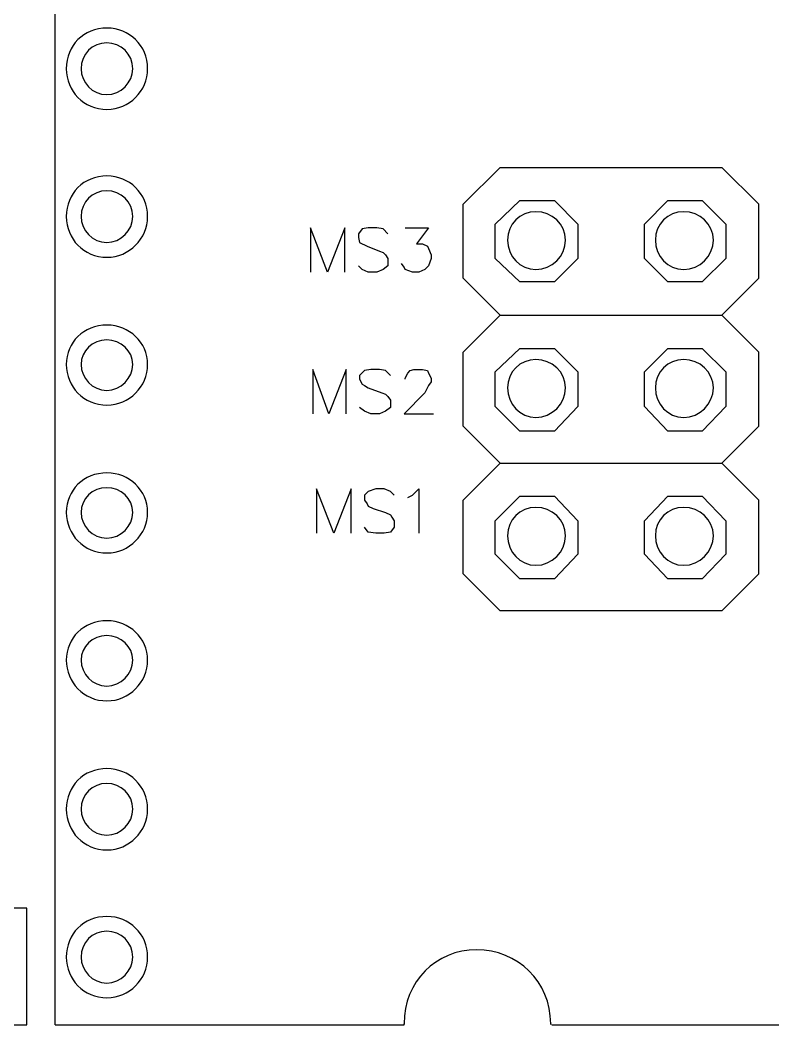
# Model space of a CAD drawing. Extents: x 236 to 550, y 195 to 401.
# Drawn here: x 482.1 to 518.75, y 314.84 to 363.77 of the extents above; entities that cross this region are included whole.
import ezdxf

# ---------------------------------------------------------------- set-up
doc = ezdxf.new("R2010")
doc.units = 0
doc.layers.add('x3v1_1_wiring_diagram', color=7, linetype='CONTINUOUS')

msp = doc.modelspace()

# ---------------------------------------------------------------- linework, layer by layer
at = {"layer": 'x3v1_1_wiring_diagram', "color": 7}
for points in [[(483.8077, 314.8367), (483.8077, 371.8366)], [(488.3077, 361.3966), (488.3077, 361.3966), (488.3077, 361.3966)], [(488.3077, 361.3966), (488.3077, 361.3966), (488.3077, 361.3966)], [(505.4675, 349.3967), (503.6675, 351.1967), (503.6675, 354.7967), (505.4675, 356.5967), (516.2675, 356.5967)], [(518.0675, 354.7967), (516.2675, 356.5967)], [(508.1077, 354.9767), (509.2475, 353.8366), (509.2475, 352.1568), (508.1077, 351.0167), (506.4276, 351.0167), (505.2277, 352.1568), (505.2277, 353.8366), (506.4276, 354.9767), (508.1077, 354.9767), (508.1077, 354.9767)], [(508.1077, 354.9767), (509.2475, 353.8366), (509.2475, 352.1568), (508.1077, 351.0167), (506.4276, 351.0167), (505.2277, 352.1568), (505.2277, 353.8366), (506.4276, 354.9767), (508.1077, 354.9767), (508.1077, 354.9767)], [(515.3077, 354.9767), (516.4475, 353.8366), (516.4475, 352.1568), (515.3077, 351.0167), (513.6276, 351.0167), (512.4875, 352.1568), (512.4875, 353.8366), (513.6276, 354.9767), (515.3077, 354.9767), (515.3077, 354.9767)], [(515.3077, 354.9767), (516.4475, 353.8366), (516.4475, 352.1568), (515.3077, 351.0167), (513.6276, 351.0167), (512.4875, 352.1568), (512.4875, 353.8366), (513.6276, 354.9767), (515.3077, 354.9767), (515.3077, 354.9767)], [(518.0675, 351.1967), (518.0675, 354.7967)], [(488.3077, 354.1966), (488.3077, 354.1966), (488.3077, 354.1966)], [(488.3077, 354.1966), (488.3077, 354.1966), (488.3077, 354.1966)], [(497.9075, 351.4966), (497.9075, 353.6566), (497.0676, 351.4966), (496.2277, 353.6566), (496.2277, 351.4966)], [(500.0077, 353.3567), (499.7676, 353.5968), (499.4677, 353.6566), (499.0476, 353.6566), (498.7477, 353.5968), (498.5677, 353.3567), (498.5677, 353.1767), (498.6275, 352.9366), (498.9875, 352.7566), (499.5876, 352.5168), (499.7676, 352.4567), (499.8875, 352.3368), (500.0077, 352.1568), (500.0077, 351.7968), (499.7676, 351.6168), (499.4677, 351.4966), (499.0476, 351.4966), (498.7477, 351.6168), (498.5677, 351.7968)], [(500.8476, 353.6566), (501.9877, 353.6566), (501.3876, 352.8768), (501.6875, 352.8768), (501.9276, 352.7566), (501.9877, 352.6367), (502.1076, 352.3368), (502.1076, 352.1568), (501.9877, 351.7968), (501.8077, 351.6168), (501.5075, 351.4966), (501.2076, 351.4966), (500.8476, 351.6168), (500.7875, 351.7367), (500.6676, 351.9167)], [(516.2675, 349.3967), (518.0675, 351.1967)], [(516.2675, 334.9967), (505.4675, 334.9967), (503.6675, 336.7967), (503.6675, 340.3967), (505.4675, 342.1967), (503.6675, 343.9967), (503.6675, 347.5967), (505.4675, 349.3967)], [(505.4675, 349.3967), (516.2675, 349.3967)], [(518.0675, 347.5967), (516.2675, 349.3967)], [(508.1077, 347.7767), (509.2475, 346.6366), (509.2475, 344.9568), (508.1077, 343.7566), (506.4276, 343.7566), (505.2277, 344.9568), (505.2277, 346.6366), (506.4276, 347.7767), (508.1077, 347.7767), (508.1077, 347.7767)], [(508.1077, 347.7767), (509.2475, 346.6366), (509.2475, 344.9568), (508.1077, 343.7566), (506.4276, 343.7566), (505.2277, 344.9568), (505.2277, 346.6366), (506.4276, 347.7767), (508.1077, 347.7767), (508.1077, 347.7767)], [(515.3077, 347.7767), (516.4475, 346.6366), (516.4475, 344.9568), (515.3077, 343.7566), (513.6276, 343.7566), (512.4875, 344.9568), (512.4875, 346.6366), (513.6276, 347.7767), (515.3077, 347.7767), (515.3077, 347.7767)], [(515.3077, 347.7767), (516.4475, 346.6366), (516.4475, 344.9568), (515.3077, 343.7566), (513.6276, 343.7566), (512.4875, 344.9568), (512.4875, 346.6366), (513.6276, 347.7767), (515.3077, 347.7767), (515.3077, 347.7767)], [(518.0675, 343.9967), (518.0675, 347.5967)], [(488.3077, 346.9966), (488.3077, 346.9966), (488.3077, 346.9966)], [(488.3077, 346.9966), (488.3077, 346.9966), (488.3077, 346.9966)], [(497.9676, 344.5968), (497.9676, 346.7568), (497.1277, 344.5968), (496.3476, 346.7568), (496.3476, 344.5968)], [(500.1276, 346.4566), (499.8875, 346.6967), (499.5876, 346.7568), (499.1675, 346.7568), (498.8676, 346.6967), (498.6275, 346.4566), (498.6275, 346.2766), (498.7477, 346.0368), (498.8676, 345.9767), (499.0476, 345.8568), (499.7075, 345.6167), (499.8875, 345.5566), (500.0077, 345.4367), (500.1276, 345.2567), (500.1276, 344.8967), (499.8875, 344.7167), (499.5876, 344.5968), (499.1675, 344.5968), (498.8676, 344.7167), (498.6275, 344.8967)], [(500.8476, 346.2766), (500.8476, 346.3367), (500.9675, 346.5768), (501.0877, 346.6967), (501.2677, 346.7568), (501.6875, 346.7568), (501.9276, 346.6967), (501.9877, 346.5768), (502.1076, 346.3367), (502.1076, 346.1567), (501.9877, 345.9767), (501.8077, 345.6167), (500.7875, 344.5968), (502.2275, 344.5968)], [(518.0675, 340.3967), (516.2675, 342.1967), (518.0675, 343.9967)], [(505.4675, 342.1967), (516.2675, 342.1967)], [(498.2077, 338.7767), (498.2077, 340.9367), (497.3675, 338.7767), (496.5276, 340.9367), (496.5276, 338.7767)], [(500.3076, 340.6368), (500.1276, 340.8168), (499.8277, 340.9367), (499.4076, 340.9367), (499.0476, 340.8168), (498.8676, 340.6368), (498.8676, 340.3967), (498.9875, 340.2167), (499.0476, 340.0968), (499.2877, 339.9766), (499.8875, 339.7966), (500.1276, 339.6767), (500.1877, 339.5568), (500.3076, 339.3768), (500.3076, 339.0766), (500.1276, 338.8368), (499.8277, 338.7767), (499.4076, 338.7767), (499.0476, 338.8368), (498.8676, 339.0766)], [(500.9675, 340.5166), (501.2076, 340.6368), (501.5075, 340.9367), (501.5075, 338.7767)], [(508.1077, 340.5767), (509.2475, 339.3768), (509.2475, 337.7568), (508.1077, 336.5566), (506.4276, 336.5566), (505.2277, 337.7568), (505.2277, 339.3768), (506.4276, 340.5767), (508.1077, 340.5767), (508.1077, 340.5767)], [(508.1077, 340.5767), (509.2475, 339.3768), (509.2475, 337.7568), (508.1077, 336.5566), (506.4276, 336.5566), (505.2277, 337.7568), (505.2277, 339.3768), (506.4276, 340.5767), (508.1077, 340.5767), (508.1077, 340.5767)], [(515.3077, 340.5767), (516.4475, 339.3768), (516.4475, 337.7568), (515.3077, 336.5566), (513.6276, 336.5566), (512.4875, 337.7568), (512.4875, 339.3768), (513.6276, 340.5767), (515.3077, 340.5767), (515.3077, 340.5767)], [(515.3077, 340.5767), (516.4475, 339.3768), (516.4475, 337.7568), (515.3077, 336.5566), (513.6276, 336.5566), (512.4875, 337.7568), (512.4875, 339.3768), (513.6276, 340.5767), (515.3077, 340.5767), (515.3077, 340.5767)], [(518.0675, 336.7967), (518.0675, 340.3967)], [(488.3077, 339.7966), (488.3077, 339.7966), (488.3077, 339.7966)], [(488.3077, 339.7966), (488.3077, 339.7966), (488.3077, 339.7966)], [(516.2675, 334.9967), (518.0675, 336.7967)], [(488.3077, 332.5966), (488.3077, 332.5966), (488.3077, 332.5966)], [(488.3077, 332.5966), (488.3077, 332.5966), (488.3077, 332.5966)], [(488.3077, 325.3368), (488.3077, 325.3368), (488.3077, 325.3368)], [(488.3077, 325.3368), (488.3077, 325.3368), (488.3077, 325.3368)], [(480.71, 314.8367), (482.4227, 314.8367), (482.4227, 320.5273), (480.71, 320.5273), (480.71, 314.8367), (480.71, 314.8367)], [(488.3077, 318.1368), (488.3077, 318.1368), (488.3077, 318.1368)], [(488.3077, 318.1368), (488.3077, 318.1368), (488.3077, 318.1368)], [(483.8077, 314.8367), (500.7875, 314.8367)], [(507.9875, 314.8367), (524.9075, 314.8367)]]:
    msp.add_lwpolyline(points, dxfattribs=at)
at = {"layer": 'x3v1_1_wiring_diagram', "color": 1}
for points in [[(487.5877, 361.3966), (487.5877, 361.3966)], [(487.5877, 361.3966), (487.5877, 361.3966)], [(487.5877, 354.1966), (487.5877, 354.1966)], [(487.5877, 354.1966), (487.5877, 354.1966)], [(508.6477, 353.0568), (508.6477, 353.0568)], [(508.6477, 353.0568), (508.6477, 353.0568)], [(515.8477, 353.0568), (515.8477, 353.0568)], [(515.8477, 353.0568), (515.8477, 353.0568)], [(487.5877, 346.9966), (487.5877, 346.9966)], [(487.5877, 346.9966), (487.5877, 346.9966)], [(508.6477, 345.8568), (508.6477, 345.8568)], [(508.6477, 345.8568), (508.6477, 345.8568)], [(515.8477, 345.8568), (515.8477, 345.8568)], [(515.8477, 345.8568), (515.8477, 345.8568)], [(487.5877, 339.7966), (487.5877, 339.7966)], [(487.5877, 339.7966), (487.5877, 339.7966)], [(508.6477, 338.6568), (508.6477, 338.6568)], [(508.6477, 338.6568), (508.6477, 338.6568)], [(515.8477, 338.6568), (515.8477, 338.6568)], [(515.8477, 338.6568), (515.8477, 338.6568)], [(487.5877, 332.5966), (487.5877, 332.5966)], [(487.5877, 332.5966), (487.5877, 332.5966)], [(487.5877, 325.3368), (487.5877, 325.3368)], [(487.5877, 325.3368), (487.5877, 325.3368)], [(487.5877, 318.1368), (487.5877, 318.1368)], [(487.5877, 318.1368), (487.5877, 318.1368)]]:
    msp.add_lwpolyline(points, dxfattribs=at)
at = {"layer": 'x3v1_1_wiring_diagram', "color": 7}
for points in [[(486.3277, 363.3766), (485.1876, 363.3766), (484.3477, 362.5367), (484.3477, 361.3966)], [(486.3277, 363.3766), (485.1876, 363.3766), (484.3477, 362.5367), (484.3477, 361.3966)], [(486.3277, 363.3766), (485.1876, 363.3766), (484.3477, 362.5367), (484.3477, 361.3966)], [(486.3277, 363.3766), (485.1876, 363.3766), (484.3477, 362.5367), (484.3477, 361.3966)], [(488.3077, 361.3966), (488.3077, 362.5367), (487.4077, 363.3766), (486.3277, 363.3766)], [(488.3077, 361.3966), (488.3077, 362.5367), (487.4077, 363.3766), (486.3277, 363.3766)], [(488.3077, 361.3966), (488.3077, 362.5367), (487.4077, 363.3766), (486.3277, 363.3766)], [(488.3077, 361.3966), (488.3077, 362.5367), (487.4077, 363.3766), (486.3277, 363.3766)], [(484.3477, 361.3966), (484.3477, 360.3166), (485.1876, 359.4166), (486.3277, 359.4166)], [(484.3477, 361.3966), (484.3477, 360.3166), (485.1876, 359.4166), (486.3277, 359.4166)], [(484.3477, 361.3966), (484.3477, 360.3166), (485.1876, 359.4166), (486.3277, 359.4166)], [(484.3477, 361.3966), (484.3477, 360.3166), (485.1876, 359.4166), (486.3277, 359.4166)], [(486.3277, 359.4166), (487.4077, 359.4166), (488.3077, 360.3166), (488.3077, 361.3966)], [(486.3277, 359.4166), (487.4077, 359.4166), (488.3077, 360.3166), (488.3077, 361.3966)], [(486.3277, 359.4166), (487.4077, 359.4166), (488.3077, 360.3166), (488.3077, 361.3966)], [(486.3277, 359.4166), (487.4077, 359.4166), (488.3077, 360.3166), (488.3077, 361.3966)], [(486.3277, 356.1766), (485.1876, 356.1766), (484.3477, 355.3367), (484.3477, 354.1966)], [(486.3277, 356.1766), (485.1876, 356.1766), (484.3477, 355.3367), (484.3477, 354.1966)], [(486.3277, 356.1766), (485.1876, 356.1766), (484.3477, 355.3367), (484.3477, 354.1966)], [(486.3277, 356.1766), (485.1876, 356.1766), (484.3477, 355.3367), (484.3477, 354.1966)], [(488.3077, 354.1966), (488.3077, 355.3367), (487.4077, 356.1766), (486.3277, 356.1766)], [(488.3077, 354.1966), (488.3077, 355.3367), (487.4077, 356.1766), (486.3277, 356.1766)], [(488.3077, 354.1966), (488.3077, 355.3367), (487.4077, 356.1766), (486.3277, 356.1766)], [(488.3077, 354.1966), (488.3077, 355.3367), (487.4077, 356.1766), (486.3277, 356.1766)], [(484.3477, 354.1966), (484.3477, 353.1166), (485.1876, 352.2166), (486.3277, 352.2166)], [(484.3477, 354.1966), (484.3477, 353.1166), (485.1876, 352.2166), (486.3277, 352.2166)], [(484.3477, 354.1966), (484.3477, 353.1166), (485.1876, 352.2166), (486.3277, 352.2166)], [(484.3477, 354.1966), (484.3477, 353.1166), (485.1876, 352.2166), (486.3277, 352.2166)], [(486.3277, 352.2166), (487.4077, 352.2166), (488.3077, 353.1166), (488.3077, 354.1966)], [(486.3277, 352.2166), (487.4077, 352.2166), (488.3077, 353.1166), (488.3077, 354.1966)], [(486.3277, 352.2166), (487.4077, 352.2166), (488.3077, 353.1166), (488.3077, 354.1966)], [(486.3277, 352.2166), (487.4077, 352.2166), (488.3077, 353.1166), (488.3077, 354.1966)], [(486.3277, 348.9168), (485.1876, 348.9168), (484.3477, 348.0766), (484.3477, 346.9966)], [(486.3277, 348.9168), (485.1876, 348.9168), (484.3477, 348.0766), (484.3477, 346.9966)], [(486.3277, 348.9168), (485.1876, 348.9168), (484.3477, 348.0766), (484.3477, 346.9966)], [(486.3277, 348.9168), (485.1876, 348.9168), (484.3477, 348.0766), (484.3477, 346.9966)], [(488.3077, 346.9966), (488.3077, 348.0766), (487.4077, 348.9168), (486.3277, 348.9168)], [(488.3077, 346.9966), (488.3077, 348.0766), (487.4077, 348.9168), (486.3277, 348.9168)], [(488.3077, 346.9966), (488.3077, 348.0766), (487.4077, 348.9168), (486.3277, 348.9168)], [(488.3077, 346.9966), (488.3077, 348.0766), (487.4077, 348.9168), (486.3277, 348.9168)], [(484.3477, 346.9966), (484.3477, 345.9166), (485.1876, 345.0166), (486.3277, 345.0166)], [(484.3477, 346.9966), (484.3477, 345.9166), (485.1876, 345.0166), (486.3277, 345.0166)], [(484.3477, 346.9966), (484.3477, 345.9166), (485.1876, 345.0166), (486.3277, 345.0166)], [(484.3477, 346.9966), (484.3477, 345.9166), (485.1876, 345.0166), (486.3277, 345.0166)], [(486.3277, 345.0166), (487.4077, 345.0166), (488.3077, 345.9166), (488.3077, 346.9966)], [(486.3277, 345.0166), (487.4077, 345.0166), (488.3077, 345.9166), (488.3077, 346.9966)], [(486.3277, 345.0166), (487.4077, 345.0166), (488.3077, 345.9166), (488.3077, 346.9966)], [(486.3277, 345.0166), (487.4077, 345.0166), (488.3077, 345.9166), (488.3077, 346.9966)], [(486.3277, 341.7168), (485.1876, 341.7168), (484.3477, 340.8766), (484.3477, 339.7966)], [(486.3277, 341.7168), (485.1876, 341.7168), (484.3477, 340.8766), (484.3477, 339.7966)], [(486.3277, 341.7168), (485.1876, 341.7168), (484.3477, 340.8766), (484.3477, 339.7966)], [(486.3277, 341.7168), (485.1876, 341.7168), (484.3477, 340.8766), (484.3477, 339.7966)], [(488.3077, 339.7966), (488.3077, 340.8766), (487.4077, 341.7168), (486.3277, 341.7168)], [(488.3077, 339.7966), (488.3077, 340.8766), (487.4077, 341.7168), (486.3277, 341.7168)], [(488.3077, 339.7966), (488.3077, 340.8766), (487.4077, 341.7168), (486.3277, 341.7168)], [(488.3077, 339.7966), (488.3077, 340.8766), (487.4077, 341.7168), (486.3277, 341.7168)], [(484.3477, 339.7966), (484.3477, 338.7166), (485.1876, 337.8166), (486.3277, 337.8166)], [(484.3477, 339.7966), (484.3477, 338.7166), (485.1876, 337.8166), (486.3277, 337.8166)], [(484.3477, 339.7966), (484.3477, 338.7166), (485.1876, 337.8166), (486.3277, 337.8166)], [(484.3477, 339.7966), (484.3477, 338.7166), (485.1876, 337.8166), (486.3277, 337.8166)], [(486.3277, 337.8166), (487.4077, 337.8166), (488.3077, 338.7166), (488.3077, 339.7966)], [(486.3277, 337.8166), (487.4077, 337.8166), (488.3077, 338.7166), (488.3077, 339.7966)], [(486.3277, 337.8166), (487.4077, 337.8166), (488.3077, 338.7166), (488.3077, 339.7966)], [(486.3277, 337.8166), (487.4077, 337.8166), (488.3077, 338.7166), (488.3077, 339.7966)], [(486.3277, 334.5168), (485.1876, 334.5168), (484.3477, 333.6766), (484.3477, 332.5966)], [(486.3277, 334.5168), (485.1876, 334.5168), (484.3477, 333.6766), (484.3477, 332.5966)], [(486.3277, 334.5168), (485.1876, 334.5168), (484.3477, 333.6766), (484.3477, 332.5966)], [(486.3277, 334.5168), (485.1876, 334.5168), (484.3477, 333.6766), (484.3477, 332.5966)], [(488.3077, 332.5966), (488.3077, 333.6766), (487.4077, 334.5168), (486.3277, 334.5168)], [(488.3077, 332.5966), (488.3077, 333.6766), (487.4077, 334.5168), (486.3277, 334.5168)], [(488.3077, 332.5966), (488.3077, 333.6766), (487.4077, 334.5168), (486.3277, 334.5168)], [(488.3077, 332.5966), (488.3077, 333.6766), (487.4077, 334.5168), (486.3277, 334.5168)], [(484.3477, 332.5966), (484.3477, 331.5166), (485.1876, 330.6166), (486.3277, 330.6166)], [(484.3477, 332.5966), (484.3477, 331.5166), (485.1876, 330.6166), (486.3277, 330.6166)], [(484.3477, 332.5966), (484.3477, 331.5166), (485.1876, 330.6166), (486.3277, 330.6166)], [(484.3477, 332.5966), (484.3477, 331.5166), (485.1876, 330.6166), (486.3277, 330.6166)], [(486.3277, 330.6166), (487.4077, 330.6166), (488.3077, 331.5166), (488.3077, 332.5966)], [(486.3277, 330.6166), (487.4077, 330.6166), (488.3077, 331.5166), (488.3077, 332.5966)], [(486.3277, 330.6166), (487.4077, 330.6166), (488.3077, 331.5166), (488.3077, 332.5966)], [(486.3277, 330.6166), (487.4077, 330.6166), (488.3077, 331.5166), (488.3077, 332.5966)], [(486.3277, 327.3168), (485.1876, 327.3168), (484.3477, 326.4766), (484.3477, 325.3368)], [(486.3277, 327.3168), (485.1876, 327.3168), (484.3477, 326.4766), (484.3477, 325.3368)], [(486.3277, 327.3168), (485.1876, 327.3168), (484.3477, 326.4766), (484.3477, 325.3368)], [(486.3277, 327.3168), (485.1876, 327.3168), (484.3477, 326.4766), (484.3477, 325.3368)], [(488.3077, 325.3368), (488.3077, 326.4766), (487.4077, 327.3168), (486.3277, 327.3168)], [(488.3077, 325.3368), (488.3077, 326.4766), (487.4077, 327.3168), (486.3277, 327.3168)], [(488.3077, 325.3368), (488.3077, 326.4766), (487.4077, 327.3168), (486.3277, 327.3168)], [(488.3077, 325.3368), (488.3077, 326.4766), (487.4077, 327.3168), (486.3277, 327.3168)], [(484.3477, 325.3368), (484.3477, 324.2568), (485.1876, 323.3568), (486.3277, 323.3568)], [(484.3477, 325.3368), (484.3477, 324.2568), (485.1876, 323.3568), (486.3277, 323.3568)], [(484.3477, 325.3368), (484.3477, 324.2568), (485.1876, 323.3568), (486.3277, 323.3568)], [(484.3477, 325.3368), (484.3477, 324.2568), (485.1876, 323.3568), (486.3277, 323.3568)], [(486.3277, 323.3568), (487.4077, 323.3568), (488.3077, 324.2568), (488.3077, 325.3368)], [(486.3277, 323.3568), (487.4077, 323.3568), (488.3077, 324.2568), (488.3077, 325.3368)], [(486.3277, 323.3568), (487.4077, 323.3568), (488.3077, 324.2568), (488.3077, 325.3368)], [(486.3277, 323.3568), (487.4077, 323.3568), (488.3077, 324.2568), (488.3077, 325.3368)], [(486.3277, 320.1168), (485.1876, 320.1168), (484.3477, 319.2766), (484.3477, 318.1368)], [(486.3277, 320.1168), (485.1876, 320.1168), (484.3477, 319.2766), (484.3477, 318.1368)], [(486.3277, 320.1168), (485.1876, 320.1168), (484.3477, 319.2766), (484.3477, 318.1368)], [(486.3277, 320.1168), (485.1876, 320.1168), (484.3477, 319.2766), (484.3477, 318.1368)], [(488.3077, 318.1368), (488.3077, 319.2766), (487.4077, 320.1168), (486.3277, 320.1168)], [(488.3077, 318.1368), (488.3077, 319.2766), (487.4077, 320.1168), (486.3277, 320.1168)], [(488.3077, 318.1368), (488.3077, 319.2766), (487.4077, 320.1168), (486.3277, 320.1168)], [(488.3077, 318.1368), (488.3077, 319.2766), (487.4077, 320.1168), (486.3277, 320.1168)], [(484.3477, 318.1368), (484.3477, 317.0568), (485.1876, 316.1568), (486.3277, 316.1568)], [(484.3477, 318.1368), (484.3477, 317.0568), (485.1876, 316.1568), (486.3277, 316.1568)], [(484.3477, 318.1368), (484.3477, 317.0568), (485.1876, 316.1568), (486.3277, 316.1568)], [(484.3477, 318.1368), (484.3477, 317.0568), (485.1876, 316.1568), (486.3277, 316.1568)], [(486.3277, 316.1568), (487.4077, 316.1568), (488.3077, 317.0568), (488.3077, 318.1368)], [(486.3277, 316.1568), (487.4077, 316.1568), (488.3077, 317.0568), (488.3077, 318.1368)], [(486.3277, 316.1568), (487.4077, 316.1568), (488.3077, 317.0568), (488.3077, 318.1368)], [(486.3277, 316.1568), (487.4077, 316.1568), (488.3077, 317.0568), (488.3077, 318.1368)], [(504.3277, 318.4968), (502.3477, 318.4968), (500.7875, 316.9366), (500.7875, 314.8968)], [(507.9277, 314.8968), (507.9277, 316.9366), (506.3077, 318.4968), (504.3277, 318.4968)], [(500.7875, 314.8968), (500.7875, 314.8367), (500.7875, 314.8367), (500.7875, 314.8968)], [(507.9277, 314.8968), (507.9277, 314.8367), (507.9277, 314.8367), (507.9277, 314.8968)]]:
    msp.add_open_spline(points, degree=3, dxfattribs=at)
at = {"layer": 'x3v1_1_wiring_diagram', "color": 1}
for points in [[(486.3277, 362.6566), (485.6077, 362.6566), (485.0677, 362.1166), (485.0677, 361.3966)], [(486.3277, 362.6566), (485.6077, 362.6566), (485.0677, 362.1166), (485.0677, 361.3966)], [(487.5877, 361.3966), (487.5877, 362.1166), (486.9876, 362.6566), (486.3277, 362.6566)], [(487.5877, 361.3966), (487.5877, 362.1166), (486.9876, 362.6566), (486.3277, 362.6566)], [(485.0677, 361.3966), (485.0677, 360.7367), (485.6077, 360.1366), (486.3277, 360.1366)], [(485.0677, 361.3966), (485.0677, 360.7367), (485.6077, 360.1366), (486.3277, 360.1366)], [(486.3277, 360.1366), (486.9876, 360.1366), (487.5877, 360.7367), (487.5877, 361.3966)], [(486.3277, 360.1366), (486.9876, 360.1366), (487.5877, 360.7367), (487.5877, 361.3966)], [(486.3277, 355.4566), (485.6077, 355.4566), (485.0677, 354.9166), (485.0677, 354.1966)], [(486.3277, 355.4566), (485.6077, 355.4566), (485.0677, 354.9166), (485.0677, 354.1966)], [(487.5877, 354.1966), (487.5877, 354.9166), (486.9876, 355.4566), (486.3277, 355.4566)], [(487.5877, 354.1966), (487.5877, 354.9166), (486.9876, 355.4566), (486.3277, 355.4566)], [(507.2077, 354.4367), (506.4276, 354.4367), (505.8275, 353.8366), (505.8275, 353.0568)], [(507.2077, 354.4367), (506.4276, 354.4367), (505.8275, 353.8366), (505.8275, 353.0568)], [(508.6477, 353.0568), (508.6477, 353.8366), (507.9875, 354.4367), (507.2077, 354.4367)], [(508.6477, 353.0568), (508.6477, 353.8366), (507.9875, 354.4367), (507.2077, 354.4367)], [(514.4077, 354.4367), (513.6276, 354.4367), (513.0275, 353.8366), (513.0275, 353.0568)], [(514.4077, 354.4367), (513.6276, 354.4367), (513.0275, 353.8366), (513.0275, 353.0568)], [(515.8477, 353.0568), (515.8477, 353.8366), (515.1875, 354.4367), (514.4077, 354.4367)], [(515.8477, 353.0568), (515.8477, 353.8366), (515.1875, 354.4367), (514.4077, 354.4367)], [(485.0677, 354.1966), (485.0677, 353.5367), (485.6077, 352.9366), (486.3277, 352.9366)], [(485.0677, 354.1966), (485.0677, 353.5367), (485.6077, 352.9366), (486.3277, 352.9366)], [(486.3277, 352.9366), (486.9876, 352.9366), (487.5877, 353.5367), (487.5877, 354.1966)], [(486.3277, 352.9366), (486.9876, 352.9366), (487.5877, 353.5367), (487.5877, 354.1966)], [(505.8275, 353.0568), (505.8275, 352.2767), (506.4276, 351.6168), (507.2077, 351.6168)], [(505.8275, 353.0568), (505.8275, 352.2767), (506.4276, 351.6168), (507.2077, 351.6168)], [(507.2077, 351.6168), (507.9875, 351.6168), (508.6477, 352.2767), (508.6477, 353.0568)], [(507.2077, 351.6168), (507.9875, 351.6168), (508.6477, 352.2767), (508.6477, 353.0568)], [(513.0275, 353.0568), (513.0275, 352.2767), (513.6276, 351.6168), (514.4077, 351.6168)], [(513.0275, 353.0568), (513.0275, 352.2767), (513.6276, 351.6168), (514.4077, 351.6168)], [(514.4077, 351.6168), (515.1875, 351.6168), (515.8477, 352.2767), (515.8477, 353.0568)], [(514.4077, 351.6168), (515.1875, 351.6168), (515.8477, 352.2767), (515.8477, 353.0568)], [(486.3277, 348.1968), (485.6077, 348.1968), (485.0677, 347.6568), (485.0677, 346.9966)], [(486.3277, 348.1968), (485.6077, 348.1968), (485.0677, 347.6568), (485.0677, 346.9966)], [(487.5877, 346.9966), (487.5877, 347.6568), (486.9876, 348.1968), (486.3277, 348.1968)], [(487.5877, 346.9966), (487.5877, 347.6568), (486.9876, 348.1968), (486.3277, 348.1968)], [(485.0677, 346.9966), (485.0677, 346.3367), (485.6077, 345.7366), (486.3277, 345.7366)], [(485.0677, 346.9966), (485.0677, 346.3367), (485.6077, 345.7366), (486.3277, 345.7366)], [(486.3277, 345.7366), (486.9876, 345.7366), (487.5877, 346.3367), (487.5877, 346.9966)], [(486.3277, 345.7366), (486.9876, 345.7366), (487.5877, 346.3367), (487.5877, 346.9966)], [(507.2077, 347.2367), (506.4276, 347.2367), (505.8275, 346.6366), (505.8275, 345.8568)], [(507.2077, 347.2367), (506.4276, 347.2367), (505.8275, 346.6366), (505.8275, 345.8568)], [(508.6477, 345.8568), (508.6477, 346.6366), (507.9875, 347.2367), (507.2077, 347.2367)], [(508.6477, 345.8568), (508.6477, 346.6366), (507.9875, 347.2367), (507.2077, 347.2367)], [(514.4077, 347.2367), (513.6276, 347.2367), (513.0275, 346.6366), (513.0275, 345.8568)], [(514.4077, 347.2367), (513.6276, 347.2367), (513.0275, 346.6366), (513.0275, 345.8568)], [(515.8477, 345.8568), (515.8477, 346.6366), (515.1875, 347.2367), (514.4077, 347.2367)], [(515.8477, 345.8568), (515.8477, 346.6366), (515.1875, 347.2367), (514.4077, 347.2367)], [(505.8275, 345.8568), (505.8275, 345.0767), (506.4276, 344.4168), (507.2077, 344.4168)], [(505.8275, 345.8568), (505.8275, 345.0767), (506.4276, 344.4168), (507.2077, 344.4168)], [(507.2077, 344.4168), (507.9875, 344.4168), (508.6477, 345.0767), (508.6477, 345.8568)], [(507.2077, 344.4168), (507.9875, 344.4168), (508.6477, 345.0767), (508.6477, 345.8568)], [(513.0275, 345.8568), (513.0275, 345.0767), (513.6276, 344.4168), (514.4077, 344.4168)], [(513.0275, 345.8568), (513.0275, 345.0767), (513.6276, 344.4168), (514.4077, 344.4168)], [(514.4077, 344.4168), (515.1875, 344.4168), (515.8477, 345.0767), (515.8477, 345.8568)], [(514.4077, 344.4168), (515.1875, 344.4168), (515.8477, 345.0767), (515.8477, 345.8568)], [(486.3277, 340.9968), (485.6077, 340.9968), (485.0677, 340.4568), (485.0677, 339.7966)], [(486.3277, 340.9968), (485.6077, 340.9968), (485.0677, 340.4568), (485.0677, 339.7966)], [(487.5877, 339.7966), (487.5877, 340.4568), (486.9876, 340.9968), (486.3277, 340.9968)], [(487.5877, 339.7966), (487.5877, 340.4568), (486.9876, 340.9968), (486.3277, 340.9968)], [(485.0677, 339.7966), (485.0677, 339.1367), (485.6077, 338.5366), (486.3277, 338.5366)], [(485.0677, 339.7966), (485.0677, 339.1367), (485.6077, 338.5366), (486.3277, 338.5366)], [(486.3277, 338.5366), (486.9876, 338.5366), (487.5877, 339.1367), (487.5877, 339.7966)], [(486.3277, 338.5366), (486.9876, 338.5366), (487.5877, 339.1367), (487.5877, 339.7966)], [(507.2077, 340.0367), (506.4276, 340.0367), (505.8275, 339.4366), (505.8275, 338.6568)], [(507.2077, 340.0367), (506.4276, 340.0367), (505.8275, 339.4366), (505.8275, 338.6568)], [(508.6477, 338.6568), (508.6477, 339.4366), (507.9875, 340.0367), (507.2077, 340.0367)], [(508.6477, 338.6568), (508.6477, 339.4366), (507.9875, 340.0367), (507.2077, 340.0367)], [(514.4077, 340.0367), (513.6276, 340.0367), (513.0275, 339.4366), (513.0275, 338.6568)], [(514.4077, 340.0367), (513.6276, 340.0367), (513.0275, 339.4366), (513.0275, 338.6568)], [(515.8477, 338.6568), (515.8477, 339.4366), (515.1875, 340.0367), (514.4077, 340.0367)], [(515.8477, 338.6568), (515.8477, 339.4366), (515.1875, 340.0367), (514.4077, 340.0367)], [(505.8275, 338.6568), (505.8275, 337.8767), (506.4276, 337.2168), (507.2077, 337.2168)], [(505.8275, 338.6568), (505.8275, 337.8767), (506.4276, 337.2168), (507.2077, 337.2168)], [(507.2077, 337.2168), (507.9875, 337.2168), (508.6477, 337.8767), (508.6477, 338.6568)], [(507.2077, 337.2168), (507.9875, 337.2168), (508.6477, 337.8767), (508.6477, 338.6568)], [(513.0275, 338.6568), (513.0275, 337.8767), (513.6276, 337.2168), (514.4077, 337.2168)], [(513.0275, 338.6568), (513.0275, 337.8767), (513.6276, 337.2168), (514.4077, 337.2168)], [(514.4077, 337.2168), (515.1875, 337.2168), (515.8477, 337.8767), (515.8477, 338.6568)], [(514.4077, 337.2168), (515.1875, 337.2168), (515.8477, 337.8767), (515.8477, 338.6568)], [(486.3277, 333.7968), (485.6077, 333.7968), (485.0677, 333.2568), (485.0677, 332.5966)], [(486.3277, 333.7968), (485.6077, 333.7968), (485.0677, 333.2568), (485.0677, 332.5966)], [(487.5877, 332.5966), (487.5877, 333.2568), (486.9876, 333.7968), (486.3277, 333.7968)], [(487.5877, 332.5966), (487.5877, 333.2568), (486.9876, 333.7968), (486.3277, 333.7968)], [(485.0677, 332.5966), (485.0677, 331.9367), (485.6077, 331.3366), (486.3277, 331.3366)], [(485.0677, 332.5966), (485.0677, 331.9367), (485.6077, 331.3366), (486.3277, 331.3366)], [(486.3277, 331.3366), (486.9876, 331.3366), (487.5877, 331.9367), (487.5877, 332.5966)], [(486.3277, 331.3366), (486.9876, 331.3366), (487.5877, 331.9367), (487.5877, 332.5966)], [(486.3277, 326.5968), (485.6077, 326.5968), (485.0677, 326.0568), (485.0677, 325.3368)], [(486.3277, 326.5968), (485.6077, 326.5968), (485.0677, 326.0568), (485.0677, 325.3368)], [(487.5877, 325.3368), (487.5877, 326.0568), (486.9876, 326.5968), (486.3277, 326.5968)], [(487.5877, 325.3368), (487.5877, 326.0568), (486.9876, 326.5968), (486.3277, 326.5968)], [(485.0677, 325.3368), (485.0677, 324.6766), (485.6077, 324.0768), (486.3277, 324.0768)], [(485.0677, 325.3368), (485.0677, 324.6766), (485.6077, 324.0768), (486.3277, 324.0768)], [(486.3277, 324.0768), (486.9876, 324.0768), (487.5877, 324.6766), (487.5877, 325.3368)], [(486.3277, 324.0768), (486.9876, 324.0768), (487.5877, 324.6766), (487.5877, 325.3368)], [(486.3277, 319.3968), (485.6077, 319.3968), (485.0677, 318.8568), (485.0677, 318.1368)], [(486.3277, 319.3968), (485.6077, 319.3968), (485.0677, 318.8568), (485.0677, 318.1368)], [(487.5877, 318.1368), (487.5877, 318.8568), (486.9876, 319.3968), (486.3277, 319.3968)], [(487.5877, 318.1368), (487.5877, 318.8568), (486.9876, 319.3968), (486.3277, 319.3968)], [(485.0677, 318.1368), (485.0677, 317.4766), (485.6077, 316.8768), (486.3277, 316.8768)], [(485.0677, 318.1368), (485.0677, 317.4766), (485.6077, 316.8768), (486.3277, 316.8768)], [(486.3277, 316.8768), (486.9876, 316.8768), (487.5877, 317.4766), (487.5877, 318.1368)], [(486.3277, 316.8768), (486.9876, 316.8768), (487.5877, 317.4766), (487.5877, 318.1368)]]:
    msp.add_open_spline(points, degree=3, dxfattribs=at)

doc.saveas('drawing.dxf')
